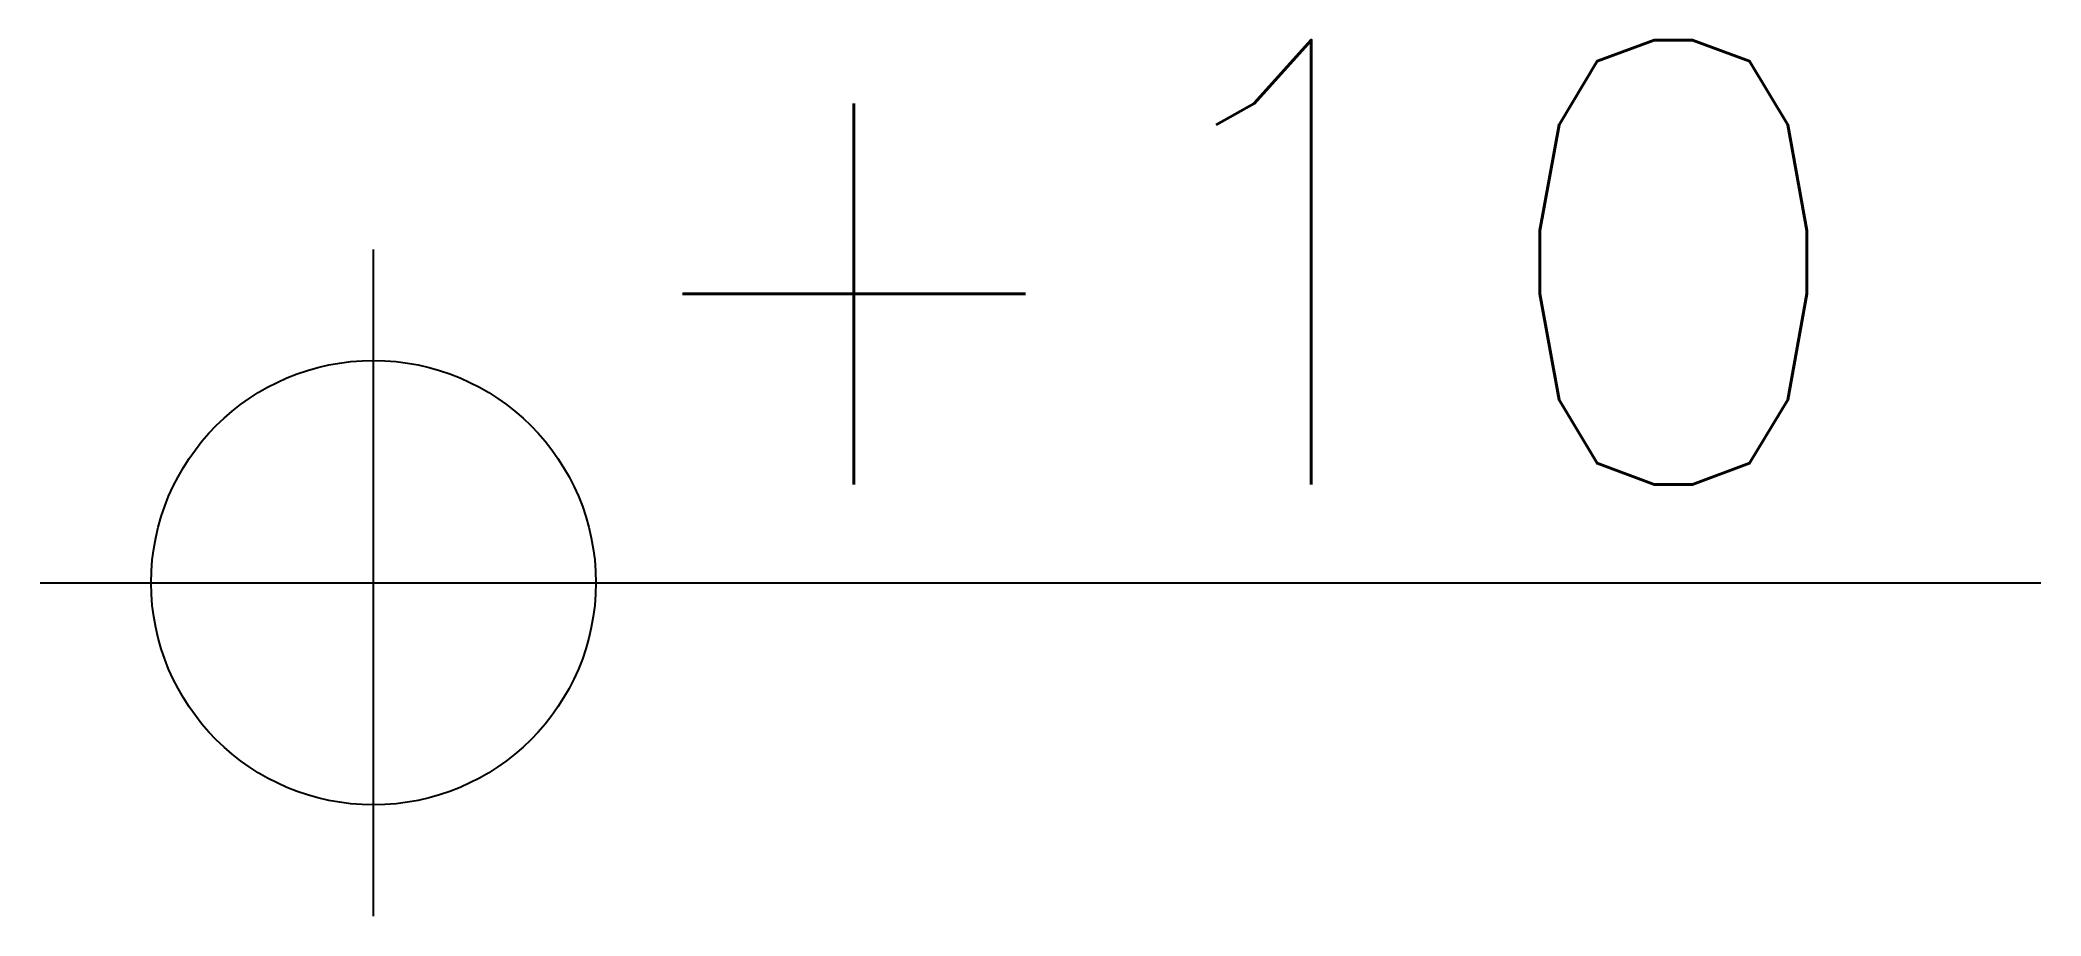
# Model space of a CAD drawing. Header units: millimetres. Extents: x -0.75 to 3.75, y -0.75 to 1.22.
import ezdxf
from ezdxf.enums import TextEntityAlignment as Align

# ---------------------------------------------------------------- set-up
doc = ezdxf.new("R2010")
doc.units = ezdxf.units.MM
doc.header["$MEASUREMENT"] = 0
doc.styles.add('Romans', font='romans.shx')

# ---------------------------------------------------------------- blocks, each defined once
blk = doc.blocks.new('Anno_Elevation_Label_Plan_2')
at = {"color": 0, "linetype": 'ByBlock'}
for p, q in [((0, -0.75), (0, 0.75)), ((-0.75, 0), (3.75, 0))]:
    blk.add_line(p, q, dxfattribs=at)
blk.add_circle((0, 0), 0.5, dxfattribs=at)
at = {"color": 0, "linetype": 'ByBlock', "style": 'Romans'}
blk.add_attdef('PREFIX', text='', height=1, dxfattribs=at).set_placement((-0.5233, 0.221), align=Align.RIGHT)
for tag, p in [('ELEVATION', (0.5233, 0.221)), ('SUFFIX', (0.5233, -1.1838))]:
    blk.add_attdef(tag, p, '', height=1, dxfattribs=at)

msp = doc.modelspace()

# ---------------------------------------------------------------- block references
msp.add_blockref('Anno_Elevation_Label_Plan_2', (0, 0)).add_auto_attribs({'ELEVATION': '+10'})

doc.saveas('drawing.dxf')
